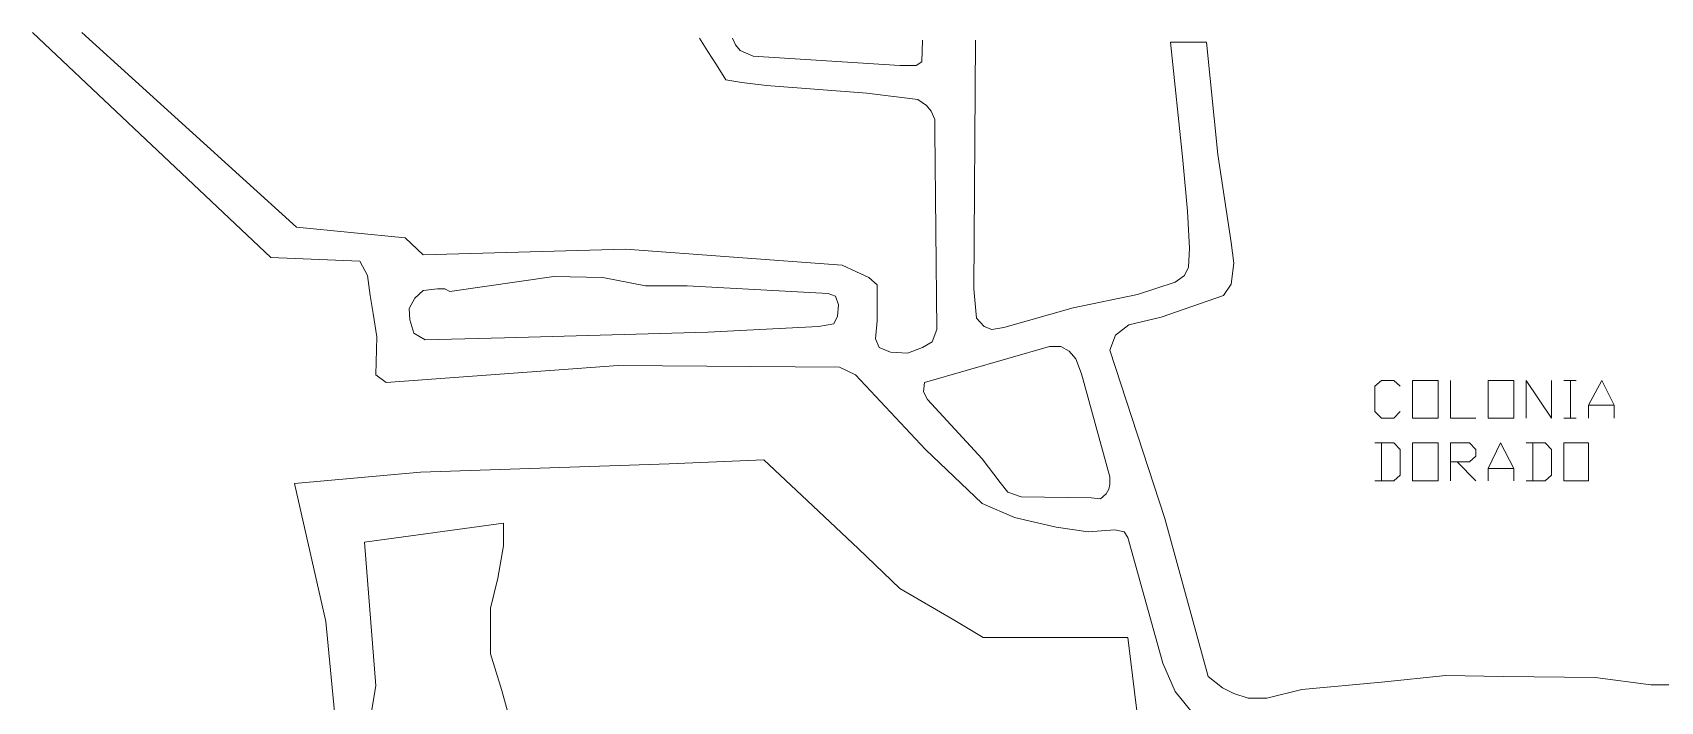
# Model space of a CAD drawing. Header units: millimetres. Extents: x 2576 to 2719, y 1757 to 1977.
# Drawn here: x 2600.9 to 2649.5, y 1845.89 to 1865.87 of the extents above; entities that cross this region are included whole.
import ezdxf

# ---------------------------------------------------------------- set-up
doc = ezdxf.new("R2010")
doc.units = ezdxf.units.MM
doc.layers.add('PDF_0', color=7, linetype='Continuous')
doc.layers.add('PDF_CVL_CUADCON_TIT', color=7, linetype='Continuous')

msp = doc.modelspace()

# ---------------------------------------------------------------- linework, layer by layer
at = {"layer": 'PDF_0', "lineweight": 50}
msp.add_arc((2647.284, 1876.221), 51.834, 259.6674, 337.6648, dxfattribs=at)
at = {"layer": 'PDF_CVL_CUADCON_TIT', "lineweight": 9}
for points in [[(2635.607, 1845.454), (2635.014, 1846.189), (2634.647, 1847.036), (2633.602, 1850.792), (2633.489, 1850.961), (2633.207, 1851.018), (2632.416, 1850.961), (2631.456, 1851.102), (2630.213, 1851.385), (2629.253, 1851.808), (2627.559, 1853.418), (2625.469, 1855.649), (2624.989, 1855.875), (2618.381, 1855.931), (2611.462, 1855.423), (2611.151, 1855.649), (2611.18, 1856.778), (2611.067, 1857.484), (2610.982, 1858.021), (2610.897, 1858.614), (2610.671, 1859.038), (2608.017, 1859.151), (2600.9, 1865.872)], [(2620.809, 1865.702), (2621.063, 1865.307), (2621.318, 1864.911), (2621.6, 1864.46), (2622.08, 1864.375), (2622.814, 1864.29), (2625.808, 1864.064), (2627.333, 1863.867), (2627.587, 1863.697), (2627.728, 1863.528), (2627.841, 1863.274), (2627.841, 1862.935), (2627.897, 1857.004), (2627.756, 1856.637), (2627.474, 1856.468), (2627.022, 1856.298), (2626.514, 1856.327), (2626.175, 1856.468), (2626.062, 1856.722), (2626.118, 1857.259), (2626.118, 1858.332), (2625.864, 1858.558), (2625.497, 1858.727), (2625.074, 1858.925), (2618.607, 1859.405), (2612.563, 1859.235), (2612.027, 1859.744), (2608.779, 1860.054), (2602.369, 1865.872)], [(2627.474, 1865.646), (2627.446, 1864.996), (2627.276, 1864.883), (2626.796, 1864.883), (2622.419, 1865.166), (2622.024, 1865.335), (2621.882, 1865.505), (2621.798, 1865.702)], [(2650.037, 1846.386), (2649.218, 1846.386), (2647.552, 1846.612), (2644.813, 1846.64), (2643.09, 1846.669), (2641.17, 1846.471), (2638.798, 1846.245), (2637.753, 1845.991), (2637.188, 1845.991), (2636.765, 1846.132), (2636.426, 1846.302), (2636.002, 1846.64), (2634.703, 1851.356), (2633.065, 1856.383), (2633.235, 1856.835), (2633.63, 1857.146), (2634.59, 1857.372), (2636.454, 1858.021), (2636.68, 1858.36), (2636.765, 1858.981), (2636.68, 1859.602), (2636.285, 1862.229), (2635.946, 1865.589), (2634.873, 1865.589), (2635.24, 1862.059), (2635.381, 1860.534), (2635.437, 1859.433), (2635.409, 1858.868), (2635.296, 1858.614), (2635.014, 1858.416), (2633.884, 1858.049), (2631.964, 1857.654), (2629.902, 1857.061), (2629.535, 1857.004), (2629.309, 1857.089), (2629.084, 1857.343), (2628.999, 1858.219), (2629.055, 1865.646)], [(2641.735, 1854.548), (2641.537, 1854.35), (2641.17, 1854.35), (2640.972, 1854.548), (2640.972, 1855.31), (2641.17, 1855.479), (2641.537, 1855.479), (2641.735, 1855.31)], [(2643.232, 1855.479), (2643.232, 1854.35), (2643.994, 1854.35)], [(2645.491, 1854.35), (2645.491, 1855.479), (2646.253, 1854.35), (2646.253, 1855.479)], [(2646.62, 1855.479), (2646.987, 1855.479)], [(2646.818, 1855.479), (2646.818, 1854.35)], [(2647.355, 1854.35), (2647.355, 1854.745), (2647.75, 1855.479), (2648.117, 1854.745), (2648.117, 1854.35)], [(2647.355, 1854.745), (2648.117, 1854.745)], [(2646.62, 1854.35), (2646.987, 1854.35)], [(2640.972, 1852.486), (2641.537, 1852.486), (2641.735, 1852.655), (2641.735, 1853.418), (2641.537, 1853.616), (2640.972, 1853.616)], [(2641.17, 1853.616), (2641.17, 1852.486)], [(2643.232, 1852.486), (2643.232, 1853.616), (2643.796, 1853.616), (2643.994, 1853.418), (2643.994, 1853.22), (2643.796, 1853.051), (2643.232, 1853.051)], [(2644.361, 1852.486), (2644.361, 1852.853), (2644.728, 1853.616), (2645.124, 1852.853), (2645.124, 1852.486)], [(2645.491, 1852.486), (2646.056, 1852.486), (2646.253, 1852.655), (2646.253, 1853.418), (2646.056, 1853.616), (2645.491, 1853.616)], [(2645.688, 1853.616), (2645.688, 1852.486)], [(2610.05, 1844.127), (2609.655, 1848.278), (2608.723, 1852.401), (2612.479, 1852.74), (2619.906, 1852.994), (2622.73, 1853.107), (2624.029, 1851.893), (2625.554, 1850.453), (2626.796, 1849.267), (2628.434, 1848.307), (2629.281, 1847.798), (2630.128, 1847.798), (2631.117, 1847.798), (2633.094, 1847.798), (2633.602, 1847.798), (2634.619, 1839.524)], [(2643.429, 1853.051), (2643.994, 1852.486)], [(2644.361, 1852.853), (2645.124, 1852.853)], [(2615.161, 1845.313), (2614.907, 1846.217), (2614.568, 1847.318), (2614.568, 1847.996), (2614.568, 1848.674), (2614.794, 1849.577), (2614.964, 1850.538), (2614.964, 1851.215), (2610.812, 1850.65), (2611.151, 1846.358), (2610.925, 1845.059)]]:
    msp.add_lwpolyline(points, dxfattribs=at)
for points in [[(2613.354, 1858.134), (2616.46, 1858.586), (2617.929, 1858.558), (2619.2, 1858.303), (2620.442, 1858.303), (2624.65, 1858.077), (2624.876, 1857.993), (2624.961, 1857.739), (2624.932, 1857.4), (2624.819, 1857.174), (2624.368, 1857.089), (2621.063, 1856.92), (2614.992, 1856.75), (2612.62, 1856.694), (2612.281, 1856.891), (2612.168, 1857.287), (2612.14, 1857.626), (2612.309, 1857.936), (2612.563, 1858.162), (2612.987, 1858.219), (2613.213, 1858.219)], [(2627.53, 1855.423), (2631.258, 1856.496), (2631.597, 1856.496), (2631.851, 1856.355), (2632.049, 1856.129), (2632.218, 1855.677), (2633.065, 1852.599), (2633.065, 1852.373), (2633.037, 1852.232), (2632.952, 1852.091), (2632.783, 1851.949), (2632.501, 1851.978), (2630.411, 1852.006), (2630.015, 1852.147), (2629.79, 1852.43), (2629.253, 1853.136), (2627.615, 1854.915), (2627.502, 1855.141)], [(2642.102, 1854.35), (2642.102, 1855.479), (2642.864, 1855.479), (2642.864, 1854.35)], [(2644.361, 1854.35), (2644.361, 1855.479), (2645.124, 1855.479), (2645.124, 1854.35)], [(2642.102, 1852.486), (2642.102, 1853.616), (2642.864, 1853.616), (2642.864, 1852.486)], [(2646.62, 1852.486), (2646.62, 1853.616), (2647.355, 1853.616), (2647.355, 1852.486)]]:
    msp.add_lwpolyline(points, close=True, dxfattribs=at)

doc.saveas('drawing.dxf')
